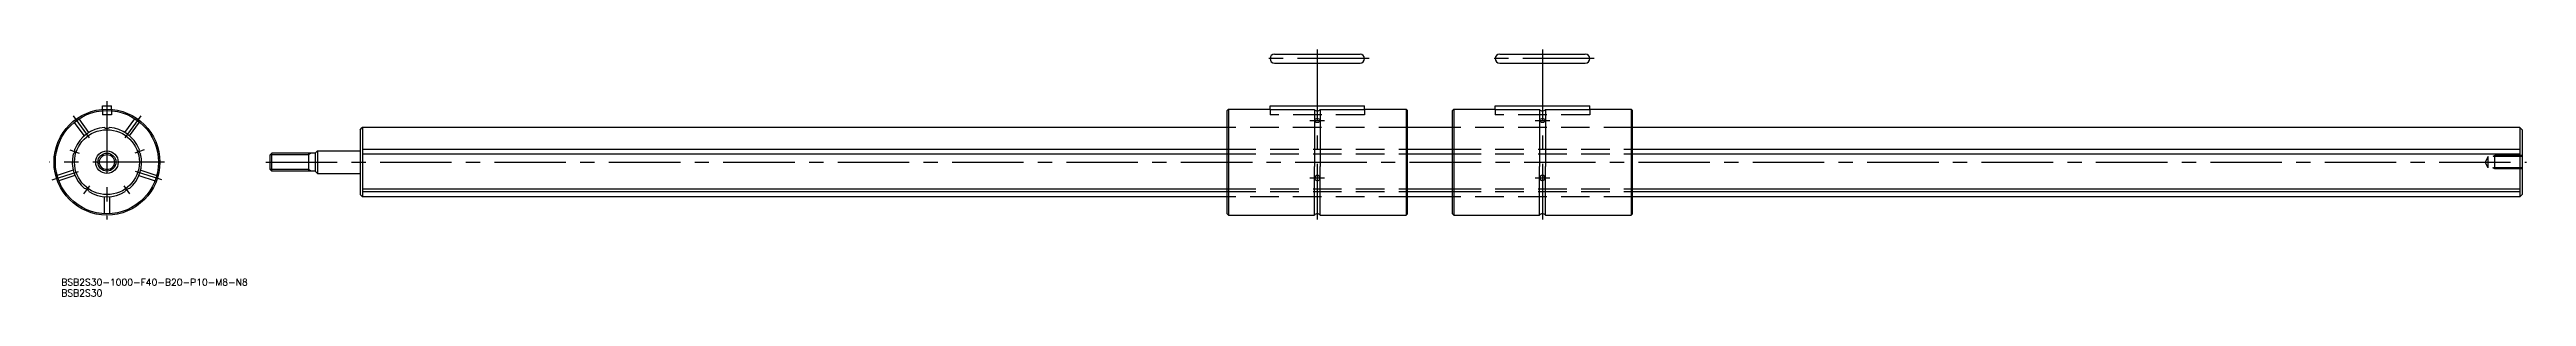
# Model space of a CAD drawing. Extents: x -25 to 1074, y -60 to 50.
import ezdxf

# ---------------------------------------------------------------- set-up
doc = ezdxf.new("R2010")
doc.units = 0
doc.linetypes.add('CENTER', pattern=[50.8, 31.75, -6.35, 6.35, -6.35])
doc.linetypes.add('DASHED', pattern=[19.05, 12.7, -6.35])
doc.layers.get('0').update_dxf_attribs({"linetype": 'CONTINUOUS'})
doc.layers.add('CENTER', color=1, linetype='CENTER')
doc.styles.get("Standard").update_dxf_attribs({"font": 'txt.shx', "height": 3, "bigfont": 'bigfont.shx'})

# ---------------------------------------------------------------- blocks, each defined once
blk = doc.blocks.new('*U2')
at = {"color": 7, "linetype": 'CONTINUOUS'}
blk.add_text('BSB2S30-1000-F40-B20-P10-M8-N8', height=3, dxfattribs=at).set_placement((-20.3, -54.8))
blk = doc.blocks.new('*U3')
at = {"color": 7, "linetype": 'CONTINUOUS'}
blk.add_text('BSB2S30', height=3, dxfattribs=at).set_placement((-20.3, -59.6))

msp = doc.modelspace()

# ---------------------------------------------------------------- linework, layer by layer
at = {"color": 7, "linetype": 'CONTINUOUS'}
for p, q in [((518.5, 48), (556.5, 48)), ((618.5, 48), (656.5, 48)), ((518.5, 44), (556.5, 44)), ((618.5, 44), (656.5, 44)), ((-2, 25), (2, 25)), ((-2, 23.4), (-2, 25)), ((2, 23.4), (2, 25)), ((497.5, 22.9), (498.1, 23.5)), ((497.5, -22.9), (497.5, 22.9)), ((498.1, 23.5), (498.1, -23.5)), ((498.1, 23.5), (516.5, 23.5)), ((516.5, 23.4), (516.5, 25)), ((516.5, 25), (558.5, 25)), ((516.5, 23.4), (536.2, 23.4)), ((536.2, 23.4), (536.2, -2)), ((538.8, 23.4), (538.8, -2)), ((538.8, 23.4), (558.5, 23.4)), ((558.5, 23.4), (558.5, 25)), ((558.5, 23.5), (576.9, 23.5)), ((577.5, 22.9), (576.9, 23.5)), ((576.9, 23.5), (576.9, -23.5)), ((577.5, -22.9), (577.5, 22.9)), ((597.5, 22.9), (598.1, 23.5)), ((597.5, -22.9), (597.5, 22.9)), ((598.1, 23.5), (598.1, -23.5)), ((598.1, 23.5), (616.5, 23.5)), ((616.5, 25), (658.5, 25)), ((616.5, 23.4), (616.5, 25)), ((616.5, 23.4), (636.2, 23.4)), ((636.2, 23.4), (636.2, -2)), ((638.8, 23.4), (638.8, -2)), ((638.8, 23.4), (658.5, 23.4)), ((658.5, 23.4), (658.5, 25)), ((658.5, 23.5), (676.9, 23.5)), ((677.5, 22.9), (676.9, 23.5)), ((676.9, 23.5), (676.9, -23.5)), ((677.5, -22.9), (677.5, 22.9)), ((112.5, 14.4), (113.4, 15.4)), ((112.5, 14.4), (112.5, -14.4)), ((497.5, 15.4), (113.4, 15.4)), ((113.5, 15.4), (113.5, -15.4)), ((597.5, 15.4), (577.5, 15.4)), ((1071.5, 15.4), (677.5, 15.4)), ((1072.5, 14.4), (1071.5, 15.4)), ((1071.5, 15.4), (1071.5, -15.4)), ((1072.5, 14.4), (1072.5, -14.4)), ((72.5, 3.3), (73.2, 4)), ((72.5, -3.3), (72.5, 3.3)), ((73.2, -4), (73.2, 4)), ((92.5, 4), (73.2, 4)), ((89.5, 4), (89.5, -4)), ((92.5, 4), (93.5, 5)), ((92.5, 4), (92.5, -4)), ((93.5, 5), (112.5, 5)), ((93.5, 5), (93.5, -5)), ((113.5, 5.8), (497.5, 5.8)), ((113.5, 3.7), (497.5, 3.7)), ((577.5, 5.8), (597.5, 5.8)), ((577.5, 3.7), (597.5, 3.7)), ((677.5, 5.8), (1071.5, 5.8)), ((677.5, 3.7), (1071.5, 3.7)), ((72.5, -3.3), (73.2, -4)), ((92.5, -4), (73.2, -4)), ((92.5, -4), (93.5, -5)), ((93.5, -5), (112.5, -5)), ((536.2, -23.5), (536.2, -2)), ((538.8, -23.5), (538.8, -2)), ((636.2, -23.5), (636.2, -2)), ((638.8, -23.5), (638.8, -2)), ((112.5, -14.4), (113.5, -15.4)), ((113.5, -11.8), (497.5, -11.8)), ((113.5, -13.1), (497.5, -13.1)), ((497.5, -15.4), (113.5, -15.4)), ((577.5, -11.8), (597.5, -11.8)), ((577.5, -13.1), (597.5, -13.1)), ((597.5, -15.4), (577.5, -15.4)), ((677.5, -11.8), (1071.5, -11.8)), ((677.5, -13.1), (1071.5, -13.1)), ((1071.5, -15.4), (677.5, -15.4)), ((1072.5, -14.4), (1071.5, -15.4)), ((498.1, -23.5), (497.5, -22.9)), ((498.1, -23.5), (536.2, -23.5)), ((538.8, -23.5), (576.9, -23.5)), ((576.9, -23.5), (577.5, -22.9)), ((598.1, -23.5), (597.5, -22.9)), ((598.1, -23.5), (636.2, -23.5)), ((638.8, -23.5), (676.9, -23.5)), ((676.9, -23.5), (677.5, -22.9))]:
    msp.add_line(p, q, dxfattribs=at)
at = {"color": 3, "linetype": 'DASHED'}
for p, q in [((-2, 23.4), (-2, 21)), ((2, 23.4), (2, 21)), ((516.5, 23.4), (516.5, 21)), ((558.5, 23.4), (558.5, 21)), ((616.5, 23.4), (616.5, 21)), ((658.5, 23.4), (658.5, 21)), ((-10, 11.7), (-14.5, 17.8)), ((-8, 13.2), (-12.4, 19.2)), ((2, 21), (-2, 21)), ((8, 13.2), (12.4, 19.2)), ((10, 11.7), (14.5, 17.8)), ((577.5, 15.4), (497.5, 15.4)), ((558.5, 21), (516.5, 21)), ((677.5, 15.4), (597.5, 15.4)), ((658.5, 21), (616.5, 21)), ((497.5, 5.8), (577.5, 5.8)), ((497.5, 3.7), (577.5, 3.7)), ((597.5, 5.8), (677.5, 5.8)), ((597.5, 3.7), (677.5, 3.7)), ((1057.5, 2.5), (1056.1, 0)), ((1072.5, 2.5), (1057.5, 2.5)), ((1057.5, -2.5), (1057.5, 2.5)), ((1060.5, 3), (1059.5, 2.5)), ((1072.5, 3), (1060.5, 3)), ((1060.5, -3), (1060.5, 3)), ((-15, -3.6), (-22.1, -5.9)), ((-14.2, -5.9), (-21.4, -8.3)), ((14.2, -5.9), (21.4, -8.3)), ((15, -3.6), (22.1, -5.9)), ((1057.5, -2.5), (1056.1, 0)), ((1072.5, -2.5), (1057.5, -2.5)), ((1060.5, -3), (1059.5, -2.5)), ((1072.5, -3), (1060.5, -3)), ((-1.3, -15.3), (-1.3, -22.9)), ((1.2, -15.3), (1.2, -22.9)), ((497.5, -11.8), (577.5, -11.8)), ((497.5, -13.1), (577.5, -13.1)), ((577.5, -15.4), (497.5, -15.4)), ((597.5, -11.8), (677.5, -11.8)), ((597.5, -13.1), (677.5, -13.1)), ((677.5, -15.4), (597.5, -15.4))]:
    msp.add_line(p, q, dxfattribs=at)
at = {"color": 3, "linetype": 'CONTINUOUS'}
for p, q in [((89.5, 3.3), (72.5, 3.3)), ((90.6, 4), (89.5, 3.3)), ((89.5, -3.3), (72.5, -3.3)), ((90.6, -4), (89.5, -3.3))]:
    msp.add_line(p, q, dxfattribs=at)
at = {"color": 7, "linetype": 'CONTINUOUS'}
for radius in [23.5, 22.9, 14.4, 5, 4]:
    msp.add_circle((0, 0), radius, dxfattribs=at)
at = {"color": 3, "linetype": 'CONTINUOUS'}
msp.add_circle((0, 0), 3.32, dxfattribs=at)
at = {"color": 7, "linetype": 'CONTINUOUS'}
for centre, radius, start, end in [((518.5, 46), 2, 90, 270), ((556.5, 46), 2, 270, 90), ((618.5, 46), 2, 90, 270), ((656.5, 46), 2, 270, 90), ((537.5, 24.5), 1.7, 220.3177, 319.6823), ((637.5, 24.5), 1.7, 220.3177, 319.6823), ((0, 0), 15.4, 94.2344, 157.7656), ((0, 17), 1.99, 235.0514, 304.9486), ((0, 0), 15.4, 22.2344, 85.7656), ((536.9, 18.5), 0.666, 104.7124, 174.6589), ((537, 18.6), 0.771, 187.1505, 237.0259), ((537.5, 19.8), 2.04, 243.7042, 296.2958), ((537.5, 16.9), 2.35, 71.2118, 108.7882), ((538.1, 18.5), 0.666, 5.3411, 75.2876), ((538, 18.6), 0.771, 302.9741, 352.8495), ((636.9, 18.5), 0.666, 104.7124, 174.6589), ((637, 18.6), 0.771, 187.1505, 237.0259), ((637.5, 19.8), 2.04, 243.7042, 296.2958), ((637.5, 16.9), 2.35, 71.2118, 108.7882), ((638.1, 18.5), 0.666, 5.3411, 75.2876), ((638, 18.6), 0.771, 302.9741, 352.8495), ((0, 0), 15.4, 166.2344, 229.7656), ((-16.2, 5.2), 1.99, 307.0514, 16.9486), ((0, 0), 15.4, 310.2344, 13.7656), ((16.2, 5.2), 1.99, 163.0514, 232.9486), ((537.5, -7.2), 1.28, 132.3299, 176.6992), ((537.6, -6.9), 1.39, 187.6068, 235.2061), ((537.5, -7.1), 1.23, 47.5152, 132.4848), ((537.5, -7.1), 1.11, 233.136, 306.864), ((537.4, -6.9), 1.39, 304.7939, 352.3932), ((537.4, -7.2), 1.28, 3.3008, 47.6701), ((637.5, -7.2), 1.28, 132.3299, 176.6992), ((637.6, -6.9), 1.39, 187.6068, 235.2061), ((637.5, -7.1), 1.23, 47.5152, 132.4848), ((637.5, -7.1), 1.11, 233.136, 306.864), ((637.4, -6.9), 1.39, 304.7939, 352.3932), ((637.4, -7.2), 1.28, 3.3008, 47.6701), ((-10, -13.7), 1.99, 19.0514, 88.9486), ((0, 0), 15.4, 238.2344, 301.7656), ((10, -13.7), 1.99, 91.0514, 160.9486), ((537.5, -24.6), 1.71, 40.4497, 139.5503), ((637.5, -24.6), 1.71, 40.4497, 139.5503)]:
    msp.add_arc(centre, radius, start, end, dxfattribs=at)
at = {"layer": 'CENTER', "color": 1, "linetype": 'CENTER'}
for p, q in [((560.5, 46), (514.5, 46)), ((537.5, 50), (537.5, -25.5)), ((660.5, 46), (614.5, 46)), ((637.5, 50), (637.5, -25.5)), ((0, 27), (0, -25.5)), ((-15, 20.6), (-7.9, 10.8)), ((15, 20.6), (7.9, 10.8)), ((534.2, 18.5), (540.7, 18.5)), ((634.2, 18.5), (640.7, 18.5)), ((25.5, 0), (-25.5, 0)), ((-16.5, 5.4), (-12.4, 4)), ((16.5, 5.4), (12.4, 4)), ((70.5, 0), (1074.5, 0)), ((-24.3, -7.9), (-12.7, -4.1)), ((-10.2, -14.1), (-7.6, -10.5)), ((10.2, -14.1), (7.6, -10.5)), ((24.3, -7.9), (12.7, -4.1)), ((540.7, -7.1), (534.2, -7.1)), ((640.7, -7.1), (634.2, -7.1))]:
    msp.add_line(p, q, dxfattribs=at)

# ---------------------------------------------------------------- block references
at = {"color": 7, "linetype": 'CONTINUOUS'}
for name in ['*U2', '*U3']:
    msp.add_blockref(name, (0, 0), dxfattribs=at)

doc.saveas('drawing.dxf')
